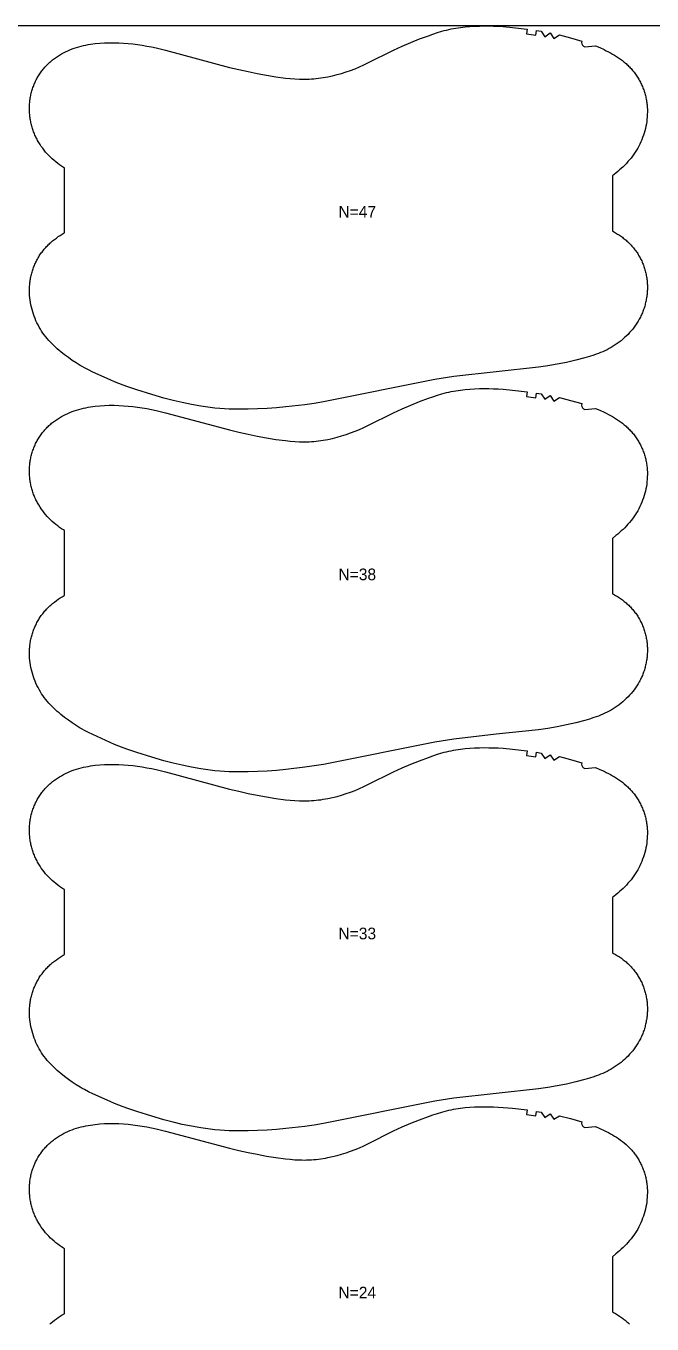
# Model space of a CAD drawing. Header units: inches. Extents: x 0 to 1874, y 0 to 1092.
# Drawn here: x 1071 to 1339, y 535 to 1092 of the extents above; entities that cross this region are included whole.
import ezdxf

# ---------------------------------------------------------------- set-up
doc = ezdxf.new("R2010")
doc.units = ezdxf.units.IN

msp = doc.modelspace()

# ---------------------------------------------------------------- linework, layer by layer
at = {"layer": '1'}
for points in [[(0, 0), (1873.6998, 0), (1873.6998, 1091.8845), (0, 1091.8845), (0, 0)], [(1310.6571, 1082.9172), (1315.2323, 1083.3646), (1317.1064, 1082.5794), (1318.9533, 1081.7323), (1319.8652, 1081.2841), (1320.7686, 1080.8186), (1321.663, 1080.3352), (1322.5478, 1079.8334), (1323.4221, 1079.3125), (1324.2843, 1078.7714), (1325.1323, 1078.2089), (1325.9641, 1077.6239), (1326.7776, 1077.0152), (1327.5709, 1076.3816), (1328.3419, 1075.7221), (1328.7184, 1075.3822), (1329.0886, 1075.0353), (1329.4523, 1074.6815), (1329.8093, 1074.3207), (1330.1594, 1073.9531), (1330.5027, 1073.5789), (1330.839, 1073.1982), (1331.1681, 1072.8113), (1331.49, 1072.4181), (1331.8046, 1072.019), (1332.1117, 1071.614), (1332.4113, 1071.2033), (1332.7032, 1070.787), (1332.9873, 1070.3654), (1333.2635, 1069.9385), (1333.5318, 1069.5066), (1333.792, 1069.0697), (1334.0439, 1068.628), (1334.2875, 1068.1817), (1334.5228, 1067.731), (1334.7496, 1067.276), (1334.9678, 1066.8168), (1335.1775, 1066.3537), (1335.3784, 1065.8868), (1335.5706, 1065.4162), (1335.754, 1064.9422), (1335.9285, 1064.4649), (1336.0941, 1063.9845), (1336.2506, 1063.5011), (1336.3979, 1063.0149), (1336.5361, 1062.5261), (1336.6651, 1062.0348), (1336.7847, 1061.5412), (1336.8949, 1061.0455), (1336.9957, 1060.5478), (1337.0871, 1060.0483), (1337.1691, 1059.5472), (1337.2419, 1059.0446), (1337.3055, 1058.5407), (1337.36, 1058.0357), (1337.4055, 1057.5297), (1337.442, 1057.0229), (1337.4884, 1056.0076), (1337.4998, 1054.9911), (1337.4768, 1053.9747), (1337.4199, 1052.9598), (1337.3297, 1051.9476), (1337.2068, 1050.939), (1337.0517, 1049.935), (1336.8647, 1048.9362), (1336.6466, 1047.9437), (1336.3976, 1046.9581), (1336.1184, 1045.9804), (1335.8095, 1045.0113), (1335.4712, 1044.0519), (1335.1037, 1043.1032), (1334.707, 1042.1665), (1334.2811, 1041.2432), (1333.826, 1040.3344), (1333.3417, 1039.4414), (1332.8283, 1038.5655), (1332.2858, 1037.708), (1331.7144, 1036.8697), (1331.1158, 1036.0506), (1330.4917, 1035.2501), (1329.844, 1034.4677), (1329.1746, 1033.703), (1328.4852, 1032.9555), (1327.7777, 1032.2246), (1327.0539, 1031.5099), (1326.3155, 1030.8109), (1325.5635, 1030.1272), (1324.7984, 1029.4581), (1324.0212, 1028.8033), (1322.4998, 1027.5878), (1322.4998, 1003.8795), (1322.9064, 1003.6734), (1323.7975, 1003.1844), (1324.6719, 1002.6657), (1325.5282, 1002.1176), (1325.9491, 1001.8326), (1326.365, 1001.5402), (1326.7755, 1001.2407), (1327.1806, 1000.9339), (1327.5801, 1000.6198), (1327.9738, 1000.2986), (1328.3614, 999.9703), (1328.7429, 999.6348), (1329.118, 999.2922), (1329.4866, 998.9426), (1329.8484, 998.5859), (1330.2033, 998.2223), (1330.5512, 997.8519), (1330.892, 997.4749), (1331.2255, 997.0914), (1331.5516, 996.7016), (1331.8701, 996.3055), (1332.1808, 995.9035), (1332.4838, 995.4955), (1332.7787, 995.0817), (1333.0656, 994.6623), (1333.3442, 994.2374), (1333.6143, 993.8071), (1333.876, 993.3716), (1334.129, 992.9311), (1334.3731, 992.4857), (1334.6084, 992.0355), (1334.8346, 991.5807), (1335.0519, 991.1215), (1335.2601, 990.6581), (1335.4592, 990.1907), (1335.6492, 989.7194), (1335.8301, 989.2446), (1336.0018, 988.7663), (1336.1643, 988.2848), (1336.3176, 987.8003), (1336.4616, 987.3129), (1336.5963, 986.8229), (1336.7217, 986.3304), (1336.8377, 985.8356), (1336.9443, 985.3388), (1337.0416, 984.8401), (1337.1293, 984.3397), (1337.2077, 983.8377), (1337.2767, 983.3345), (1337.3363, 982.83), (1337.3866, 982.3245), (1337.4277, 981.8181), (1337.4595, 981.311), (1337.4821, 980.8034), (1337.4955, 980.2954), (1337.4998, 979.7872), (1337.495, 979.279), (1337.4811, 978.7709), (1337.4582, 978.2631), (1337.4263, 977.7557), (1337.3855, 977.2489), (1337.3357, 976.743), (1337.2771, 976.2379), (1337.2096, 975.734), (1337.1332, 975.2313), (1337.0479, 974.7302), (1336.9538, 974.2306), (1336.8509, 973.7328), (1336.7391, 973.237), (1336.6185, 972.7433), (1336.4891, 972.2519), (1336.3509, 971.763), (1336.2039, 971.2767), (1336.0481, 970.7933), (1335.8835, 970.3128), (1335.7101, 969.8355), (1335.528, 969.3615), (1335.3371, 968.8909), (1335.1375, 968.4241), (1334.9294, 967.9609), (1334.7127, 967.5017), (1334.4878, 967.0464), (1334.2547, 966.5951), (1334.0136, 966.1479), (1333.5079, 965.2665), (1332.972, 964.4027), (1332.4069, 963.5573), (1331.8139, 962.7312), (1331.1941, 961.9251), (1330.5487, 961.1396), (1329.8785, 960.3755), (1329.1843, 959.6333), (1328.4669, 958.9135), (1327.7272, 958.2168), (1326.966, 957.5436), (1326.184, 956.8947), (1325.3821, 956.2704), (1324.5612, 955.6714), (1323.7221, 955.0978), (1322.8661, 954.5498), (1321.9941, 954.0274), (1321.1071, 953.5308), (1320.2063, 953.0601), (1319.2927, 952.6154), (1318.3672, 952.1968), (1317.4311, 951.8041), (1316.4854, 951.4351), (1315.5312, 951.0875), (1314.5698, 950.7589), (1312.6298, 950.1487), (1310.6747, 949.5852), (1306.7435, 948.5467), (1302.7869, 947.6186), (1298.8039, 946.8046), (1294.7975, 946.1154), (1290.7721, 945.5532), (1272.5828, 943.607), (1254.4039, 941.5666), (1246.3798, 940.2582), (1198.5457, 930.6918), (1194.5333, 930.0404), (1190.5089, 929.4638), (1182.4365, 928.4962), (1178.3877, 928.1333), (1174.3321, 927.8539), (1170.272, 927.6533), (1166.2085, 927.5325), (1162.143, 927.5), (1158.079, 927.5871), (1156.049, 927.6866), (1154.0214, 927.8262), (1151.9972, 928.0068), (1149.9771, 928.2294), (1147.9621, 928.4942), (1145.9524, 928.7985), (1141.9499, 929.5119), (1137.9709, 930.3441), (1134.0141, 931.2759), (1130.0781, 932.2926), (1124.848, 933.7795), (1118.4015, 935.8073), (1114.5496, 937.1108), (1112.6383, 937.8019), (1110.742, 938.5306), (1108.8629, 939.3018), (1106.9975, 940.1069), (1099.588, 943.464), (1097.7594, 944.3504), (1095.9572, 945.2863), (1095.0686, 945.7777), (1094.189, 946.2851), (1092.4562, 947.3457), (1090.7583, 948.4632), (1089.095, 949.6326), (1087.4668, 950.8505), (1085.8786, 952.1194), (1085.1013, 952.7743), (1084.3363, 953.4433), (1083.5842, 954.1271), (1082.8459, 954.826), (1082.1221, 955.5407), (1081.4146, 956.2716), (1080.7252, 957.0191), (1080.0557, 957.7839), (1079.4081, 958.5662), (1078.784, 959.3667), (1078.1853, 960.1859), (1077.614, 961.0241), (1077.0715, 961.8817), (1076.558, 962.7576), (1076.0738, 963.6505), (1075.6187, 964.5593), (1075.1928, 965.4827), (1074.796, 966.4193), (1074.4285, 967.368), (1074.0903, 968.3275), (1073.7813, 969.2965), (1073.5021, 970.2742), (1073.2532, 971.2598), (1073.035, 972.2524), (1072.8481, 973.2511), (1072.6929, 974.2552), (1072.57, 975.2637), (1072.4799, 976.2759), (1072.423, 977.2908), (1072.4, 978.3072), (1072.4114, 979.3237), (1072.4578, 980.339), (1072.4943, 980.8458), (1072.5397, 981.3518), (1072.5942, 981.8568), (1072.6579, 982.3607), (1072.7306, 982.8633), (1072.8127, 983.3644), (1072.9041, 983.8639), (1073.0048, 984.3616), (1073.1151, 984.8573), (1073.2347, 985.3509), (1073.3636, 985.8422), (1073.5018, 986.331), (1073.6492, 986.8172), (1073.8057, 987.3006), (1073.9712, 987.781), (1074.1457, 988.2583), (1074.3291, 988.7323), (1074.5214, 989.2029), (1074.7223, 989.6698), (1074.932, 990.1329), (1075.1502, 990.5921), (1075.377, 991.0471), (1075.6122, 991.4979), (1075.8559, 991.9441), (1076.1078, 992.3858), (1076.368, 992.8227), (1076.6362, 993.2546), (1076.9125, 993.6815), (1077.1966, 994.1032), (1077.4885, 994.5194), (1077.7881, 994.9301), (1078.0952, 995.3351), (1078.4098, 995.7342), (1078.7317, 996.1274), (1079.0608, 996.5144), (1079.3971, 996.895), (1079.7403, 997.2692), (1080.0905, 997.6368), (1080.4475, 997.9976), (1080.8111, 998.3515), (1081.1813, 998.6983), (1081.5579, 999.0382), (1082.3289, 999.6977), (1083.1222, 1000.3313), (1083.9357, 1000.94), (1084.7675, 1001.525), (1085.6155, 1002.0875), (1086.4777, 1002.6286), (1087.352, 1003.1496), (1087.4, 1003.1768), (1087.4, 1031.0143), (1087.0337, 1031.2337), (1086.1777, 1031.7817), (1085.3386, 1032.3553), (1084.5177, 1032.9543), (1083.7158, 1033.5785), (1082.9338, 1034.2275), (1082.1725, 1034.9007), (1081.4328, 1035.5974), (1080.7155, 1036.3172), (1080.0213, 1037.0594), (1079.3511, 1037.8235), (1078.7057, 1038.6089), (1078.0859, 1039.4151), (1077.4929, 1040.2412), (1076.9278, 1041.0865), (1076.3919, 1041.9503), (1075.8862, 1042.8318), (1075.6451, 1043.279), (1075.412, 1043.7302), (1075.1871, 1044.1856), (1074.9704, 1044.6448), (1074.7622, 1045.1079), (1074.5626, 1045.5748), (1074.3718, 1046.0453), (1074.1897, 1046.5193), (1074.0163, 1046.9967), (1073.8517, 1047.4772), (1073.6959, 1047.9606), (1073.5489, 1048.4469), (1073.4107, 1048.9358), (1073.2813, 1049.4272), (1073.1607, 1049.9209), (1073.0489, 1050.4167), (1072.946, 1050.9145), (1072.8519, 1051.414), (1072.7666, 1051.9152), (1072.6902, 1052.4179), (1072.6227, 1052.9218), (1072.564, 1053.4268), (1072.5143, 1053.9328), (1072.4734, 1054.4396), (1072.4416, 1054.947), (1072.4187, 1055.4548), (1072.4048, 1055.9629), (1072.4, 1056.4711), (1072.4043, 1056.9793), (1072.4177, 1057.4873), (1072.4403, 1057.9949), (1072.4721, 1058.502), (1072.5132, 1059.0084), (1072.5635, 1059.5139), (1072.6231, 1060.0183), (1072.6921, 1060.5216), (1072.7705, 1061.0236), (1072.8582, 1061.524), (1072.9554, 1062.0227), (1073.0621, 1062.5195), (1073.1781, 1063.0143), (1073.3035, 1063.5068), (1073.4382, 1063.9968), (1073.5822, 1064.4842), (1073.7355, 1064.9687), (1073.898, 1065.4502), (1074.0697, 1065.9285), (1074.2506, 1066.4033), (1074.4406, 1066.8745), (1074.6397, 1067.3419), (1074.8479, 1067.8053), (1075.0652, 1068.2645), (1075.2914, 1068.7193), (1075.5266, 1069.1696), (1075.7708, 1069.615), (1076.0238, 1070.0555), (1076.2854, 1070.491), (1076.5556, 1070.9212), (1076.8342, 1071.3461), (1077.121, 1071.7656), (1077.416, 1072.1793), (1077.7189, 1072.5873), (1078.0297, 1072.9894), (1078.3482, 1073.3855), (1078.6743, 1073.7753), (1079.0078, 1074.1588), (1079.3485, 1074.5358), (1079.6965, 1074.9062), (1080.0514, 1075.2698), (1080.4132, 1075.6265), (1080.7818, 1075.9761), (1081.1569, 1076.3187), (1081.5383, 1076.6542), (1081.926, 1076.9825), (1082.3197, 1077.3037), (1082.7191, 1077.6177), (1083.1243, 1077.9245), (1083.5348, 1078.2241), (1083.9506, 1078.5164), (1084.3715, 1078.8015), (1085.2279, 1079.3496), (1086.1023, 1079.8683), (1086.9934, 1080.3573), (1087.8997, 1080.8166), (1088.8201, 1081.2465), (1089.7535, 1081.6475), (1090.6987, 1082.0199), (1091.6545, 1082.3644), (1092.62, 1082.6812), (1093.594, 1082.9709), (1094.5754, 1083.2339), (1095.5631, 1083.4708), (1096.5564, 1083.6827), (1097.5547, 1083.871), (1098.5573, 1084.0369), (1099.5634, 1084.1818), (1100.5726, 1084.3068), (1102.5971, 1084.5026), (1104.6262, 1084.6332), (1106.6577, 1084.7014), (1108.6898, 1084.7085), (1110.7211, 1084.6558), (1112.7501, 1084.5451), (1114.7758, 1084.3803), (1116.7974, 1084.1661), (1118.814, 1083.9068), (1120.8249, 1083.6062), (1122.8289, 1083.2642), (1124.825, 1082.8802), (1126.8119, 1082.4532), (1130.759, 1081.4839), (1158.2508, 1074.1333), (1162.2023, 1073.1778), (1166.1703, 1072.2938), (1170.1548, 1071.4874), (1174.1536, 1070.7558), (1178.1653, 1070.102), (1182.1943, 1069.5607), (1184.2166, 1069.3466), (1186.2431, 1069.1825), (1188.2726, 1069.0798), (1189.2881, 1069.055), (1190.3037, 1069.0498), (1191.3193, 1069.0652), (1192.3346, 1069.1013), (1193.3492, 1069.1576), (1194.3626, 1069.2338), (1195.3745, 1069.3295), (1196.3844, 1069.4444), (1197.3921, 1069.5782), (1198.397, 1069.7304), (1199.3988, 1069.9007), (1200.3974, 1070.0886), (1202.3843, 1070.5152), (1204.3568, 1071.006), (1206.3138, 1071.5569), (1208.254, 1072.1646), (1210.1755, 1072.8289), (1212.0757, 1073.5501), (1213.9524, 1074.3289), (1215.8047, 1075.1633), (1217.6371, 1076.0418), (1228.5331, 1081.5222), (1232.2305, 1083.2112), (1235.9734, 1084.7984), (1239.7508, 1086.299), (1243.5615, 1087.7156), (1245.4803, 1088.3897), (1247.4107, 1089.0281), (1249.3556, 1089.6162), (1250.3344, 1089.8869), (1251.3179, 1090.1396), (1252.3064, 1090.3728), (1253.2995, 1090.5867), (1254.2968, 1090.7819), (1255.2977, 1090.9589), (1257.3085, 1091.2605), (1259.3282, 1091.496), (1261.3533, 1091.67), (1263.3821, 1091.7885), (1265.4135, 1091.8579), (1267.4461, 1091.8845), (1269.4789, 1091.8735), (1271.5109, 1091.8256), (1273.5416, 1091.7405), (1275.5702, 1091.6178), (1279.6195, 1091.2652), (1285.9677, 1090.497), (1285.6964, 1088.5155), (1289.6127, 1087.9389), (1289.9249, 1089.9144), (1291.8986, 1089.591), (1293.5095, 1087.2769), (1295.8335, 1088.8726), (1297.3794, 1086.5165), (1299.7466, 1088.0443), (1304.5847, 1086.7868), (1309.3967, 1085.4325), (1309.2989, 1084.819), (1309.3938, 1084.205), (1309.6721, 1083.6496), (1310.1071, 1083.2061), (1310.6571, 1082.9172)], [(1310.6571, 927.4172), (1315.2323, 927.8646), (1317.1064, 927.0794), (1318.9533, 926.2323), (1319.8652, 925.7841), (1320.7686, 925.3186), (1321.663, 924.8352), (1322.5478, 924.3334), (1323.4221, 923.8125), (1324.2843, 923.2714), (1325.1323, 922.7089), (1325.9641, 922.1239), (1326.7776, 921.5152), (1327.5709, 920.8816), (1328.3419, 920.2221), (1328.7184, 919.8822), (1329.0886, 919.5353), (1329.4523, 919.1815), (1329.8093, 918.8207), (1330.1594, 918.4531), (1330.5027, 918.0789), (1330.839, 917.6982), (1331.1681, 917.3113), (1331.49, 916.9181), (1331.8046, 916.519), (1332.1117, 916.114), (1332.4113, 915.7033), (1332.7032, 915.287), (1332.9873, 914.8654), (1333.2635, 914.4385), (1333.5318, 914.0066), (1333.792, 913.5697), (1334.0439, 913.128), (1334.2875, 912.6817), (1334.5228, 912.231), (1334.7496, 911.776), (1334.9678, 911.3168), (1335.1775, 910.8537), (1335.3784, 910.3868), (1335.5706, 909.9162), (1335.754, 909.4422), (1335.9285, 908.9649), (1336.0941, 908.4845), (1336.2506, 908.0011), (1336.3979, 907.5149), (1336.5361, 907.0261), (1336.6651, 906.5348), (1336.7847, 906.0412), (1336.8949, 905.5455), (1336.9957, 905.0478), (1337.0871, 904.5483), (1337.1691, 904.0472), (1337.2419, 903.5446), (1337.3055, 903.0407), (1337.36, 902.5357), (1337.4055, 902.0297), (1337.442, 901.5229), (1337.4884, 900.5076), (1337.4998, 899.4911), (1337.4768, 898.4747), (1337.4199, 897.4598), (1337.3297, 896.4476), (1337.2068, 895.439), (1337.0517, 894.435), (1336.8647, 893.4362), (1336.6466, 892.4437), (1336.3976, 891.4581), (1336.1184, 890.4804), (1335.8095, 889.5113), (1335.4712, 888.5519), (1335.1037, 887.6032), (1334.707, 886.6665), (1334.2811, 885.7432), (1333.826, 884.8344), (1333.3417, 883.9414), (1332.8283, 883.0655), (1332.2858, 882.208), (1331.7144, 881.3697), (1331.1158, 880.5506), (1330.4917, 879.7501), (1329.844, 878.9677), (1329.1746, 878.203), (1328.4852, 877.4555), (1327.7777, 876.7246), (1327.0539, 876.0099), (1326.3155, 875.3109), (1325.5635, 874.6272), (1324.7984, 873.9581), (1324.0212, 873.3033), (1322.4998, 872.0878), (1322.4998, 848.3795), (1322.9064, 848.1734), (1323.7975, 847.6844), (1324.6719, 847.1657), (1325.5282, 846.6176), (1325.9491, 846.3326), (1326.365, 846.0402), (1326.7755, 845.7407), (1327.1806, 845.4339), (1327.5801, 845.1198), (1327.9738, 844.7986), (1328.3614, 844.4703), (1328.7429, 844.1348), (1329.118, 843.7922), (1329.4866, 843.4426), (1329.8484, 843.0859), (1330.2033, 842.7223), (1330.5512, 842.3519), (1330.892, 841.9749), (1331.2255, 841.5914), (1331.5516, 841.2016), (1331.8701, 840.8055), (1332.1808, 840.4035), (1332.4838, 839.9955), (1332.7787, 839.5817), (1333.0656, 839.1623), (1333.3442, 838.7374), (1333.6143, 838.3071), (1333.876, 837.8716), (1334.129, 837.4311), (1334.3731, 836.9857), (1334.6084, 836.5355), (1334.8346, 836.0807), (1335.0519, 835.6215), (1335.2601, 835.1581), (1335.4592, 834.6907), (1335.6492, 834.2194), (1335.8301, 833.7446), (1336.0018, 833.2663), (1336.1643, 832.7848), (1336.3176, 832.3003), (1336.4616, 831.8129), (1336.5963, 831.3229), (1336.7217, 830.8304), (1336.8377, 830.3356), (1336.9443, 829.8388), (1337.0416, 829.3401), (1337.1293, 828.8397), (1337.2077, 828.3377), (1337.2767, 827.8345), (1337.3363, 827.33), (1337.3866, 826.8245), (1337.4277, 826.3181), (1337.4595, 825.811), (1337.4821, 825.3034), (1337.4955, 824.7954), (1337.4998, 824.2872), (1337.495, 823.779), (1337.4811, 823.2709), (1337.4582, 822.7631), (1337.4263, 822.2557), (1337.3855, 821.7489), (1337.3357, 821.243), (1337.2771, 820.7379), (1337.2096, 820.234), (1337.1332, 819.7313), (1337.0479, 819.2302), (1336.9538, 818.7306), (1336.8509, 818.2328), (1336.7391, 817.737), (1336.6185, 817.2433), (1336.4891, 816.7519), (1336.3509, 816.263), (1336.2039, 815.7767), (1336.0481, 815.2933), (1335.8835, 814.8128), (1335.7101, 814.3355), (1335.528, 813.8615), (1335.3371, 813.3909), (1335.1375, 812.9241), (1334.9294, 812.4609), (1334.7127, 812.0017), (1334.4878, 811.5464), (1334.2547, 811.0951), (1334.0136, 810.6479), (1333.5079, 809.7665), (1332.972, 808.9027), (1332.4069, 808.0573), (1331.8139, 807.2312), (1331.1941, 806.4251), (1330.5487, 805.6396), (1329.8785, 804.8755), (1329.1843, 804.1333), (1328.4669, 803.4135), (1327.7272, 802.7168), (1326.966, 802.0436), (1326.184, 801.3947), (1325.3821, 800.7704), (1324.5612, 800.1714), (1323.7221, 799.5978), (1322.8661, 799.0498), (1321.9941, 798.5274), (1321.1071, 798.0308), (1320.2063, 797.5601), (1319.2927, 797.1154), (1318.3672, 796.6968), (1317.4311, 796.3041), (1316.4854, 795.9351), (1315.5312, 795.5875), (1314.5698, 795.2589), (1312.6298, 794.6487), (1310.6747, 794.0852), (1306.7435, 793.0467), (1302.7869, 792.1186), (1298.8039, 791.3046), (1294.7975, 790.6154), (1290.7721, 790.0532), (1272.5828, 788.107), (1254.4039, 786.0666), (1246.3798, 784.7582), (1198.5457, 775.1918), (1194.5333, 774.5404), (1190.5089, 773.9638), (1182.4365, 772.9962), (1178.3877, 772.6333), (1174.3321, 772.3539), (1170.272, 772.1533), (1166.2085, 772.0325), (1162.143, 772), (1158.079, 772.0871), (1156.049, 772.1866), (1154.0214, 772.3262), (1151.9972, 772.5068), (1149.9771, 772.7294), (1147.9621, 772.9942), (1145.9524, 773.2985), (1141.9499, 774.0119), (1137.9709, 774.8441), (1134.0141, 775.7759), (1130.0781, 776.7926), (1124.848, 778.2795), (1118.4015, 780.3073), (1114.5496, 781.6108), (1112.6383, 782.3019), (1110.742, 783.0306), (1108.8629, 783.8018), (1106.9975, 784.6069), (1099.588, 787.964), (1097.7594, 788.8504), (1095.9572, 789.7863), (1095.0686, 790.2777), (1094.189, 790.7851), (1092.4562, 791.8457), (1090.7583, 792.9632), (1089.095, 794.1326), (1087.4668, 795.3505), (1085.8786, 796.6194), (1085.1013, 797.2743), (1084.3363, 797.9433), (1083.5842, 798.6271), (1082.8459, 799.326), (1082.1221, 800.0407), (1081.4146, 800.7716), (1080.7252, 801.5191), (1080.0557, 802.2839), (1079.4081, 803.0662), (1078.784, 803.8667), (1078.1853, 804.6859), (1077.614, 805.5241), (1077.0715, 806.3817), (1076.558, 807.2576), (1076.0738, 808.1505), (1075.6187, 809.0593), (1075.1928, 809.9827), (1074.796, 810.9193), (1074.4285, 811.868), (1074.0903, 812.8275), (1073.7813, 813.7965), (1073.5021, 814.7742), (1073.2532, 815.7598), (1073.035, 816.7524), (1072.8481, 817.7511), (1072.6929, 818.7552), (1072.57, 819.7637), (1072.4799, 820.7759), (1072.423, 821.7908), (1072.4, 822.8072), (1072.4114, 823.8237), (1072.4578, 824.839), (1072.4943, 825.3458), (1072.5397, 825.8518), (1072.5942, 826.3568), (1072.6579, 826.8607), (1072.7306, 827.3633), (1072.8127, 827.8644), (1072.9041, 828.3639), (1073.0048, 828.8616), (1073.1151, 829.3573), (1073.2347, 829.8509), (1073.3636, 830.3422), (1073.5018, 830.831), (1073.6492, 831.3172), (1073.8057, 831.8006), (1073.9712, 832.281), (1074.1457, 832.7583), (1074.3291, 833.2323), (1074.5214, 833.7029), (1074.7223, 834.1698), (1074.932, 834.6329), (1075.1502, 835.0921), (1075.377, 835.5471), (1075.6122, 835.9979), (1075.8559, 836.4441), (1076.1078, 836.8858), (1076.368, 837.3227), (1076.6362, 837.7546), (1076.9125, 838.1815), (1077.1966, 838.6032), (1077.4885, 839.0194), (1077.7881, 839.4301), (1078.0952, 839.8351), (1078.4098, 840.2342), (1078.7317, 840.6274), (1079.0608, 841.0144), (1079.3971, 841.395), (1079.7403, 841.7692), (1080.0905, 842.1368), (1080.4475, 842.4976), (1080.8111, 842.8515), (1081.1813, 843.1983), (1081.5579, 843.5382), (1082.3289, 844.1977), (1083.1222, 844.8313), (1083.9357, 845.44), (1084.7675, 846.025), (1085.6155, 846.5875), (1086.4777, 847.1286), (1087.352, 847.6496), (1087.4, 847.6768), (1087.4, 875.5143), (1087.0337, 875.7337), (1086.1777, 876.2817), (1085.3386, 876.8553), (1084.5177, 877.4543), (1083.7158, 878.0785), (1082.9338, 878.7275), (1082.1725, 879.4007), (1081.4328, 880.0974), (1080.7155, 880.8172), (1080.0213, 881.5594), (1079.3511, 882.3235), (1078.7057, 883.1089), (1078.0859, 883.9151), (1077.4929, 884.7412), (1076.9278, 885.5865), (1076.3919, 886.4503), (1075.8862, 887.3318), (1075.6451, 887.779), (1075.412, 888.2302), (1075.1871, 888.6856), (1074.9704, 889.1448), (1074.7622, 889.6079), (1074.5626, 890.0748), (1074.3718, 890.5453), (1074.1897, 891.0193), (1074.0163, 891.4967), (1073.8517, 891.9772), (1073.6959, 892.4606), (1073.5489, 892.9469), (1073.4107, 893.4358), (1073.2813, 893.9272), (1073.1607, 894.4209), (1073.0489, 894.9167), (1072.946, 895.4145), (1072.8519, 895.914), (1072.7666, 896.4152), (1072.6902, 896.9179), (1072.6227, 897.4218), (1072.564, 897.9268), (1072.5143, 898.4328), (1072.4734, 898.9396), (1072.4416, 899.447), (1072.4187, 899.9548), (1072.4048, 900.4629), (1072.4, 900.9711), (1072.4043, 901.4793), (1072.4177, 901.9873), (1072.4403, 902.4949), (1072.4721, 903.002), (1072.5132, 903.5084), (1072.5635, 904.0139), (1072.6231, 904.5183), (1072.6921, 905.0216), (1072.7705, 905.5236), (1072.8582, 906.024), (1072.9554, 906.5227), (1073.0621, 907.0195), (1073.1781, 907.5143), (1073.3035, 908.0068), (1073.4382, 908.4968), (1073.5822, 908.9842), (1073.7355, 909.4687), (1073.898, 909.9502), (1074.0697, 910.4285), (1074.2506, 910.9033), (1074.4406, 911.3745), (1074.6397, 911.8419), (1074.8479, 912.3053), (1075.0652, 912.7645), (1075.2914, 913.2193), (1075.5266, 913.6696), (1075.7708, 914.115), (1076.0238, 914.5555), (1076.2854, 914.991), (1076.5556, 915.4212), (1076.8342, 915.8461), (1077.121, 916.2656), (1077.416, 916.6793), (1077.7189, 917.0873), (1078.0297, 917.4894), (1078.3482, 917.8855), (1078.6743, 918.2753), (1079.0078, 918.6588), (1079.3485, 919.0358), (1079.6965, 919.4062), (1080.0514, 919.7698), (1080.4132, 920.1265), (1080.7818, 920.4761), (1081.1569, 920.8187), (1081.5383, 921.1542), (1081.926, 921.4825), (1082.3197, 921.8037), (1082.7191, 922.1177), (1083.1243, 922.4245), (1083.5348, 922.7241), (1083.9506, 923.0164), (1084.3715, 923.3015), (1085.2279, 923.8496), (1086.1023, 924.3683), (1086.9934, 924.8573), (1087.8997, 925.3166), (1088.8201, 925.7465), (1089.7535, 926.1475), (1090.6987, 926.5199), (1091.6545, 926.8644), (1092.62, 927.1812), (1093.594, 927.4709), (1094.5754, 927.7339), (1095.5631, 927.9708), (1096.5564, 928.1827), (1097.5547, 928.371), (1098.5573, 928.5369), (1099.5634, 928.6818), (1100.5726, 928.8068), (1102.5971, 929.0026), (1104.6262, 929.1332), (1106.6577, 929.2014), (1108.6898, 929.2085), (1110.7211, 929.1558), (1112.7501, 929.0451), (1114.7758, 928.8803), (1116.7974, 928.6661), (1118.814, 928.4068), (1120.8249, 928.1062), (1122.8289, 927.7642), (1124.825, 927.3802), (1126.8119, 926.9532), (1130.759, 925.9839), (1158.2508, 918.6333), (1162.2023, 917.6778), (1166.1703, 916.7938), (1170.1548, 915.9874), (1174.1536, 915.2558), (1178.1653, 914.602), (1182.1943, 914.0607), (1184.2166, 913.8466), (1186.2431, 913.6825), (1188.2726, 913.5798), (1189.2881, 913.555), (1190.3037, 913.5498), (1191.3193, 913.5652), (1192.3346, 913.6013), (1193.3492, 913.6576), (1194.3626, 913.7338), (1195.3745, 913.8295), (1196.3844, 913.9444), (1197.3921, 914.0782), (1198.397, 914.2304), (1199.3988, 914.4007), (1200.3974, 914.5886), (1202.3843, 915.0152), (1204.3568, 915.506), (1206.3138, 916.0569), (1208.254, 916.6646), (1210.1755, 917.3289), (1212.0757, 918.0501), (1213.9524, 918.8289), (1215.8047, 919.6633), (1217.6371, 920.5418), (1228.5331, 926.0222), (1232.2305, 927.7112), (1235.9734, 929.2984), (1239.7508, 930.799), (1243.5615, 932.2156), (1245.4803, 932.8897), (1247.4107, 933.5281), (1249.3556, 934.1162), (1250.3344, 934.3869), (1251.3179, 934.6396), (1252.3064, 934.8728), (1253.2995, 935.0867), (1254.2968, 935.2819), (1255.2977, 935.4589), (1257.3085, 935.7605), (1259.3282, 935.996), (1261.3533, 936.17), (1263.3821, 936.2885), (1265.4135, 936.3579), (1267.4461, 936.3845), (1269.4789, 936.3735), (1271.5109, 936.3256), (1273.5416, 936.2405), (1275.5702, 936.1178), (1279.6195, 935.7652), (1285.9677, 934.997), (1285.6964, 933.0155), (1289.6127, 932.4389), (1289.9249, 934.4144), (1291.8986, 934.091), (1293.5095, 931.7769), (1295.8335, 933.3726), (1297.3794, 931.0165), (1299.7466, 932.5443), (1304.5847, 931.2868), (1309.3967, 929.9325), (1309.2989, 929.319), (1309.3938, 928.705), (1309.6721, 928.1496), (1310.1071, 927.7061), (1310.6571, 927.4172)], [(1310.6571, 773.4172), (1315.2323, 773.8646), (1317.1064, 773.0794), (1318.9533, 772.2323), (1319.8652, 771.7841), (1320.7686, 771.3186), (1321.663, 770.8352), (1322.5478, 770.3334), (1323.4221, 769.8125), (1324.2843, 769.2714), (1325.1323, 768.7089), (1325.9641, 768.1239), (1326.7776, 767.5152), (1327.5709, 766.8816), (1328.3419, 766.2221), (1328.7184, 765.8822), (1329.0886, 765.5353), (1329.4523, 765.1815), (1329.8093, 764.8207), (1330.1594, 764.4531), (1330.5027, 764.0789), (1330.839, 763.6982), (1331.1681, 763.3113), (1331.49, 762.9181), (1331.8046, 762.519), (1332.1117, 762.114), (1332.4113, 761.7033), (1332.7032, 761.287), (1332.9873, 760.8654), (1333.2635, 760.4385), (1333.5318, 760.0066), (1333.792, 759.5697), (1334.0439, 759.128), (1334.2875, 758.6817), (1334.5228, 758.231), (1334.7496, 757.776), (1334.9678, 757.3168), (1335.1775, 756.8537), (1335.3784, 756.3868), (1335.5706, 755.9162), (1335.754, 755.4422), (1335.9285, 754.9649), (1336.0941, 754.4845), (1336.2506, 754.0011), (1336.3979, 753.5149), (1336.5361, 753.0261), (1336.6651, 752.5348), (1336.7847, 752.0412), (1336.8949, 751.5455), (1336.9957, 751.0478), (1337.0871, 750.5483), (1337.1691, 750.0472), (1337.2419, 749.5446), (1337.3055, 749.0407), (1337.36, 748.5357), (1337.4055, 748.0297), (1337.442, 747.5229), (1337.4884, 746.5076), (1337.4998, 745.4911), (1337.4768, 744.4747), (1337.4199, 743.4598), (1337.3297, 742.4476), (1337.2068, 741.439), (1337.0517, 740.435), (1336.8647, 739.4362), (1336.6466, 738.4437), (1336.3976, 737.4581), (1336.1184, 736.4804), (1335.8095, 735.5113), (1335.4712, 734.5519), (1335.1037, 733.6032), (1334.707, 732.6665), (1334.2811, 731.7432), (1333.826, 730.8344), (1333.3417, 729.9414), (1332.8283, 729.0655), (1332.2858, 728.208), (1331.7144, 727.3697), (1331.1158, 726.5506), (1330.4917, 725.7501), (1329.844, 724.9677), (1329.1746, 724.203), (1328.4852, 723.4555), (1327.7777, 722.7246), (1327.0539, 722.0099), (1326.3155, 721.3109), (1325.5635, 720.6272), (1324.7984, 719.9581), (1324.0212, 719.3033), (1322.4998, 718.0878), (1322.4998, 694.3795), (1322.9064, 694.1734), (1323.7975, 693.6844), (1324.6719, 693.1657), (1325.5282, 692.6176), (1325.9491, 692.3326), (1326.365, 692.0402), (1326.7755, 691.7407), (1327.1806, 691.4339), (1327.5801, 691.1198), (1327.9738, 690.7986), (1328.3614, 690.4703), (1328.7429, 690.1348), (1329.118, 689.7922), (1329.4866, 689.4426), (1329.8484, 689.0859), (1330.2033, 688.7223), (1330.5512, 688.3519), (1330.892, 687.9749), (1331.2255, 687.5914), (1331.5516, 687.2016), (1331.8701, 686.8055), (1332.1808, 686.4035), (1332.4838, 685.9955), (1332.7787, 685.5817), (1333.0656, 685.1623), (1333.3442, 684.7374), (1333.6143, 684.3071), (1333.876, 683.8716), (1334.129, 683.4311), (1334.3731, 682.9857), (1334.6084, 682.5355), (1334.8346, 682.0807), (1335.0519, 681.6215), (1335.2601, 681.1581), (1335.4592, 680.6907), (1335.6492, 680.2194), (1335.8301, 679.7446), (1336.0018, 679.2663), (1336.1643, 678.7848), (1336.3176, 678.3003), (1336.4616, 677.8129), (1336.5963, 677.3229), (1336.7217, 676.8304), (1336.8377, 676.3356), (1336.9443, 675.8388), (1337.0416, 675.3401), (1337.1293, 674.8397), (1337.2077, 674.3377), (1337.2767, 673.8345), (1337.3363, 673.33), (1337.3866, 672.8245), (1337.4277, 672.3181), (1337.4595, 671.811), (1337.4821, 671.3034), (1337.4955, 670.7954), (1337.4998, 670.2872), (1337.495, 669.779), (1337.4811, 669.2709), (1337.4582, 668.7631), (1337.4263, 668.2557), (1337.3855, 667.7489), (1337.3357, 667.243), (1337.2771, 666.7379), (1337.2096, 666.234), (1337.1332, 665.7313), (1337.0479, 665.2302), (1336.9538, 664.7306), (1336.8509, 664.2328), (1336.7391, 663.737), (1336.6185, 663.2433), (1336.4891, 662.7519), (1336.3509, 662.263), (1336.2039, 661.7767), (1336.0481, 661.2933), (1335.8835, 660.8128), (1335.7101, 660.3355), (1335.528, 659.8615), (1335.3371, 659.3909), (1335.1375, 658.9241), (1334.9294, 658.4609), (1334.7127, 658.0017), (1334.4878, 657.5464), (1334.2547, 657.0951), (1334.0136, 656.6479), (1333.5079, 655.7665), (1332.972, 654.9027), (1332.4069, 654.0573), (1331.8139, 653.2312), (1331.1941, 652.4251), (1330.5487, 651.6396), (1329.8785, 650.8755), (1329.1843, 650.1333), (1328.4669, 649.4135), (1327.7272, 648.7168), (1326.966, 648.0436), (1326.184, 647.3947), (1325.3821, 646.7704), (1324.5612, 646.1714), (1323.7221, 645.5978), (1322.8661, 645.0498), (1321.9941, 644.5274), (1321.1071, 644.0308), (1320.2063, 643.5601), (1319.2927, 643.1154), (1318.3672, 642.6968), (1317.4311, 642.3041), (1316.4854, 641.9351), (1315.5312, 641.5875), (1314.5698, 641.2589), (1312.6298, 640.6487), (1310.6747, 640.0852), (1306.7435, 639.0467), (1302.7869, 638.1186), (1298.8039, 637.3046), (1294.7975, 636.6154), (1290.7721, 636.0532), (1272.5828, 634.107), (1254.4039, 632.0666), (1246.3798, 630.7582), (1198.5457, 621.1918), (1194.5333, 620.5404), (1190.5089, 619.9638), (1182.4365, 618.9962), (1178.3877, 618.6333), (1174.3321, 618.3539), (1170.272, 618.1533), (1166.2085, 618.0325), (1162.143, 618), (1158.079, 618.0871), (1156.049, 618.1866), (1154.0214, 618.3262), (1151.9972, 618.5068), (1149.9771, 618.7294), (1147.9621, 618.9942), (1145.9524, 619.2985), (1141.9499, 620.0119), (1137.9709, 620.8441), (1134.0141, 621.7759), (1130.0781, 622.7926), (1124.848, 624.2795), (1118.4015, 626.3073), (1114.5496, 627.6108), (1112.6383, 628.3019), (1110.742, 629.0306), (1108.8629, 629.8018), (1106.9975, 630.6069), (1099.588, 633.964), (1097.7594, 634.8504), (1095.9572, 635.7863), (1095.0686, 636.2777), (1094.189, 636.7851), (1092.4562, 637.8457), (1090.7583, 638.9632), (1089.095, 640.1326), (1087.4668, 641.3505), (1085.8786, 642.6194), (1085.1013, 643.2743), (1084.3363, 643.9433), (1083.5842, 644.6271), (1082.8459, 645.326), (1082.1221, 646.0407), (1081.4146, 646.7716), (1080.7252, 647.5191), (1080.0557, 648.2839), (1079.4081, 649.0662), (1078.784, 649.8667), (1078.1853, 650.6859), (1077.614, 651.5241), (1077.0715, 652.3817), (1076.558, 653.2576), (1076.0738, 654.1505), (1075.6187, 655.0593), (1075.1928, 655.9827), (1074.796, 656.9193), (1074.4285, 657.868), (1074.0903, 658.8275), (1073.7813, 659.7965), (1073.5021, 660.7742), (1073.2532, 661.7598), (1073.035, 662.7524), (1072.8481, 663.7511), (1072.6929, 664.7552), (1072.57, 665.7637), (1072.4799, 666.7759), (1072.423, 667.7908), (1072.4, 668.8072), (1072.4114, 669.8237), (1072.4578, 670.839), (1072.4943, 671.3458), (1072.5397, 671.8518), (1072.5942, 672.3568), (1072.6579, 672.8607), (1072.7306, 673.3633), (1072.8127, 673.8644), (1072.9041, 674.3639), (1073.0048, 674.8616), (1073.1151, 675.3573), (1073.2347, 675.8509), (1073.3636, 676.3422), (1073.5018, 676.831), (1073.6492, 677.3172), (1073.8057, 677.8006), (1073.9712, 678.281), (1074.1457, 678.7583), (1074.3291, 679.2323), (1074.5214, 679.7029), (1074.7223, 680.1698), (1074.932, 680.6329), (1075.1502, 681.0921), (1075.377, 681.5471), (1075.6122, 681.9979), (1075.8559, 682.4441), (1076.1078, 682.8858), (1076.368, 683.3227), (1076.6362, 683.7546), (1076.9125, 684.1815), (1077.1966, 684.6032), (1077.4885, 685.0194), (1077.7881, 685.4301), (1078.0952, 685.8351), (1078.4098, 686.2342), (1078.7317, 686.6274), (1079.0608, 687.0144), (1079.3971, 687.395), (1079.7403, 687.7692), (1080.0905, 688.1368), (1080.4475, 688.4976), (1080.8111, 688.8515), (1081.1813, 689.1983), (1081.5579, 689.5382), (1082.3289, 690.1977), (1083.1222, 690.8313), (1083.9357, 691.44), (1084.7675, 692.025), (1085.6155, 692.5875), (1086.4777, 693.1286), (1087.352, 693.6496), (1087.4, 693.6768), (1087.4, 721.5143), (1087.0337, 721.7337), (1086.1777, 722.2817), (1085.3386, 722.8553), (1084.5177, 723.4543), (1083.7158, 724.0785), (1082.9338, 724.7275), (1082.1725, 725.4007), (1081.4328, 726.0974), (1080.7155, 726.8172), (1080.0213, 727.5594), (1079.3511, 728.3235), (1078.7057, 729.1089), (1078.0859, 729.9151), (1077.4929, 730.7412), (1076.9278, 731.5865), (1076.3919, 732.4503), (1075.8862, 733.3318), (1075.6451, 733.779), (1075.412, 734.2302), (1075.1871, 734.6856), (1074.9704, 735.1448), (1074.7622, 735.6079), (1074.5626, 736.0748), (1074.3718, 736.5453), (1074.1897, 737.0193), (1074.0163, 737.4967), (1073.8517, 737.9772), (1073.6959, 738.4606), (1073.5489, 738.9469), (1073.4107, 739.4358), (1073.2813, 739.9272), (1073.1607, 740.4209), (1073.0489, 740.9167), (1072.946, 741.4145), (1072.8519, 741.914), (1072.7666, 742.4152), (1072.6902, 742.9179), (1072.6227, 743.4218), (1072.564, 743.9268), (1072.5143, 744.4328), (1072.4734, 744.9396), (1072.4416, 745.447), (1072.4187, 745.9548), (1072.4048, 746.4629), (1072.4, 746.9711), (1072.4043, 747.4793), (1072.4177, 747.9873), (1072.4403, 748.4949), (1072.4721, 749.002), (1072.5132, 749.5084), (1072.5635, 750.0139), (1072.6231, 750.5183), (1072.6921, 751.0216), (1072.7705, 751.5236), (1072.8582, 752.024), (1072.9554, 752.5227), (1073.0621, 753.0195), (1073.1781, 753.5143), (1073.3035, 754.0068), (1073.4382, 754.4968), (1073.5822, 754.9842), (1073.7355, 755.4687), (1073.898, 755.9502), (1074.0697, 756.4285), (1074.2506, 756.9033), (1074.4406, 757.3745), (1074.6397, 757.8419), (1074.8479, 758.3053), (1075.0652, 758.7645), (1075.2914, 759.2193), (1075.5266, 759.6696), (1075.7708, 760.115), (1076.0238, 760.5555), (1076.2854, 760.991), (1076.5556, 761.4212), (1076.8342, 761.8461), (1077.121, 762.2656), (1077.416, 762.6793), (1077.7189, 763.0873), (1078.0297, 763.4894), (1078.3482, 763.8855), (1078.6743, 764.2753), (1079.0078, 764.6588), (1079.3485, 765.0358), (1079.6965, 765.4062), (1080.0514, 765.7698), (1080.4132, 766.1265), (1080.7818, 766.4761), (1081.1569, 766.8187), (1081.5383, 767.1542), (1081.926, 767.4825), (1082.3197, 767.8037), (1082.7191, 768.1177), (1083.1243, 768.4245), (1083.5348, 768.7241), (1083.9506, 769.0164), (1084.3715, 769.3015), (1085.2279, 769.8496), (1086.1023, 770.3683), (1086.9934, 770.8573), (1087.8997, 771.3166), (1088.8201, 771.7465), (1089.7535, 772.1475), (1090.6987, 772.5199), (1091.6545, 772.8644), (1092.62, 773.1812), (1093.594, 773.4709), (1094.5754, 773.7339), (1095.5631, 773.9708), (1096.5564, 774.1827), (1097.5547, 774.371), (1098.5573, 774.5369), (1099.5634, 774.6818), (1100.5726, 774.8068), (1102.5971, 775.0026), (1104.6262, 775.1332), (1106.6577, 775.2014), (1108.6898, 775.2085), (1110.7211, 775.1558), (1112.7501, 775.0451), (1114.7758, 774.8803), (1116.7974, 774.6661), (1118.814, 774.4068), (1120.8249, 774.1062), (1122.8289, 773.7642), (1124.825, 773.3802), (1126.8119, 772.9532), (1130.759, 771.9839), (1158.2508, 764.6333), (1162.2023, 763.6778), (1166.1703, 762.7938), (1170.1548, 761.9874), (1174.1536, 761.2558), (1178.1653, 760.602), (1182.1943, 760.0607), (1184.2166, 759.8466), (1186.2431, 759.6825), (1188.2726, 759.5798), (1189.2881, 759.555), (1190.3037, 759.5498), (1191.3193, 759.5652), (1192.3346, 759.6013), (1193.3492, 759.6576), (1194.3626, 759.7338), (1195.3745, 759.8295), (1196.3844, 759.9444), (1197.3921, 760.0782), (1198.397, 760.2304), (1199.3988, 760.4007), (1200.3974, 760.5886), (1202.3843, 761.0152), (1204.3568, 761.506), (1206.3138, 762.0569), (1208.254, 762.6646), (1210.1755, 763.3289), (1212.0757, 764.0501), (1213.9524, 764.8289), (1215.8047, 765.6633), (1217.6371, 766.5418), (1228.5331, 772.0222), (1232.2305, 773.7112), (1235.9734, 775.2984), (1239.7508, 776.799), (1243.5615, 778.2156), (1245.4803, 778.8897), (1247.4107, 779.5281), (1249.3556, 780.1162), (1250.3344, 780.3869), (1251.3179, 780.6396), (1252.3064, 780.8728), (1253.2995, 781.0867), (1254.2968, 781.2819), (1255.2977, 781.4589), (1257.3085, 781.7605), (1259.3282, 781.996), (1261.3533, 782.17), (1263.3821, 782.2885), (1265.4135, 782.3579), (1267.4461, 782.3845), (1269.4789, 782.3735), (1271.5109, 782.3256), (1273.5416, 782.2405), (1275.5702, 782.1178), (1279.6195, 781.7652), (1285.9677, 780.997), (1285.6964, 779.0155), (1289.6127, 778.4389), (1289.9249, 780.4144), (1291.8986, 780.091), (1293.5095, 777.7769), (1295.8335, 779.3726), (1297.3794, 777.0165), (1299.7466, 778.5443), (1304.5847, 777.2868), (1309.3967, 775.9325), (1309.2989, 775.319), (1309.3938, 774.705), (1309.6721, 774.1496), (1310.1071, 773.7061), (1310.6571, 773.4172)]]:
    msp.add_lwpolyline(points, close=True, dxfattribs=at)
msp.add_lwpolyline([(1081.1813, 535.1983), (1081.5579, 535.5382), (1082.3289, 536.1977), (1083.1222, 536.8313), (1083.9357, 537.44), (1084.7675, 538.025), (1085.6155, 538.5875), (1086.4777, 539.1286), (1087.352, 539.6496), (1087.4, 539.6768), (1087.4, 567.5143), (1087.0337, 567.7337), (1086.1777, 568.2817), (1085.3386, 568.8553), (1084.5177, 569.4543), (1083.7158, 570.0785), (1082.9338, 570.7275), (1082.1725, 571.4007), (1081.4328, 572.0974), (1080.7155, 572.8172), (1080.0213, 573.5594), (1079.3511, 574.3235), (1078.7057, 575.1089), (1078.0859, 575.9151), (1077.4929, 576.7412), (1076.9278, 577.5865), (1076.3919, 578.4503), (1075.8862, 579.3318), (1075.6451, 579.779), (1075.412, 580.2302), (1075.1871, 580.6856), (1074.9704, 581.1448), (1074.7622, 581.6079), (1074.5626, 582.0748), (1074.3718, 582.5453), (1074.1897, 583.0193), (1074.0163, 583.4967), (1073.8517, 583.9772), (1073.6959, 584.4606), (1073.5489, 584.9469), (1073.4107, 585.4358), (1073.2813, 585.9272), (1073.1607, 586.4209), (1073.0489, 586.9167), (1072.946, 587.4145), (1072.8519, 587.914), (1072.7666, 588.4152), (1072.6902, 588.9179), (1072.6227, 589.4218), (1072.564, 589.9268), (1072.5143, 590.4328), (1072.4734, 590.9396), (1072.4416, 591.447), (1072.4187, 591.9548), (1072.4048, 592.4629), (1072.4, 592.9711), (1072.4043, 593.4793), (1072.4177, 593.9873), (1072.4403, 594.4949), (1072.4721, 595.002), (1072.5132, 595.5084), (1072.5635, 596.0139), (1072.6231, 596.5183), (1072.6921, 597.0216), (1072.7705, 597.5236), (1072.8582, 598.024), (1072.9554, 598.5227), (1073.0621, 599.0195), (1073.1781, 599.5143), (1073.3035, 600.0068), (1073.4382, 600.4968), (1073.5822, 600.9842), (1073.7355, 601.4687), (1073.898, 601.9502), (1074.0697, 602.4285), (1074.2506, 602.9033), (1074.4406, 603.3745), (1074.6397, 603.8419), (1074.8479, 604.3053), (1075.0652, 604.7645), (1075.2914, 605.2193), (1075.5266, 605.6696), (1075.7708, 606.115), (1076.0238, 606.5555), (1076.2854, 606.991), (1076.5556, 607.4212), (1076.8342, 607.8461), (1077.121, 608.2656), (1077.416, 608.6793), (1077.7189, 609.0873), (1078.0297, 609.4894), (1078.3482, 609.8855), (1078.6743, 610.2753), (1079.0078, 610.6588), (1079.3485, 611.0358), (1079.6965, 611.4062), (1080.0514, 611.7698), (1080.4132, 612.1265), (1080.7818, 612.4761), (1081.1569, 612.8187), (1081.5383, 613.1542), (1081.926, 613.4825), (1082.3197, 613.8037), (1082.7191, 614.1177), (1083.1243, 614.4245), (1083.5348, 614.7241), (1083.9506, 615.0164), (1084.3715, 615.3015), (1085.2279, 615.8496), (1086.1023, 616.3683), (1086.9934, 616.8573), (1087.8997, 617.3166), (1088.8201, 617.7465), (1089.7535, 618.1475), (1090.6987, 618.5199), (1091.6545, 618.8644), (1092.62, 619.1812), (1093.594, 619.4709), (1094.5754, 619.7339), (1095.5631, 619.9708), (1096.5564, 620.1827), (1097.5547, 620.371), (1098.5573, 620.5369), (1099.5634, 620.6818), (1100.5726, 620.8068), (1102.5971, 621.0026), (1104.6262, 621.1332), (1106.6577, 621.2014), (1108.6898, 621.2085), (1110.7211, 621.1558), (1112.7501, 621.0451), (1114.7758, 620.8803), (1116.7974, 620.6661), (1118.814, 620.4068), (1120.8249, 620.1062), (1122.8289, 619.7642), (1124.825, 619.3802), (1126.8119, 618.9532), (1130.759, 617.9839), (1158.2508, 610.6333), (1162.2023, 609.6778), (1166.1703, 608.7938), (1170.1548, 607.9874), (1174.1536, 607.2558), (1178.1653, 606.602), (1182.1943, 606.0607), (1184.2166, 605.8466), (1186.2431, 605.6825), (1188.2726, 605.5798), (1189.2881, 605.555), (1190.3037, 605.5498), (1191.3193, 605.5652), (1192.3346, 605.6013), (1193.3492, 605.6576), (1194.3626, 605.7338), (1195.3745, 605.8295), (1196.3844, 605.9444), (1197.3921, 606.0782), (1198.397, 606.2304), (1199.3988, 606.4007), (1200.3974, 606.5886), (1202.3843, 607.0152), (1204.3568, 607.506), (1206.3138, 608.0569), (1208.254, 608.6646), (1210.1755, 609.3289), (1212.0757, 610.0501), (1213.9524, 610.8289), (1215.8047, 611.6633), (1217.6371, 612.5418), (1228.5331, 618.0222), (1232.2305, 619.7112), (1235.9734, 621.2984), (1239.7508, 622.799), (1243.5615, 624.2156), (1245.4803, 624.8897), (1247.4107, 625.5281), (1249.3556, 626.1162), (1250.3344, 626.3869), (1251.3179, 626.6396), (1252.3064, 626.8728), (1253.2995, 627.0867), (1254.2968, 627.2819), (1255.2977, 627.4589), (1257.3085, 627.7605), (1259.3282, 627.996), (1261.3533, 628.17), (1263.3821, 628.2885), (1265.4135, 628.3579), (1267.4461, 628.3845), (1269.4789, 628.3735), (1271.5109, 628.3256), (1273.5416, 628.2405), (1275.5702, 628.1178), (1279.6195, 627.7652), (1285.9677, 626.997), (1285.6964, 625.0155), (1289.6127, 624.4389), (1289.9249, 626.4144), (1291.8986, 626.091), (1293.5095, 623.7769), (1295.8335, 625.3726), (1297.3794, 623.0165), (1299.7466, 624.5443), (1304.5847, 623.2868), (1309.3967, 621.9325), (1309.2989, 621.319), (1309.3938, 620.705), (1309.6721, 620.1496), (1310.1071, 619.7061), (1310.6571, 619.4172), (1310.6571, 619.4172), (1315.2323, 619.8646), (1317.1064, 619.0794), (1318.9533, 618.2323), (1319.8652, 617.7841), (1320.7686, 617.3186), (1321.663, 616.8352), (1322.5478, 616.3334), (1323.4221, 615.8125), (1324.2843, 615.2714), (1325.1323, 614.7089), (1325.9641, 614.1239), (1326.7776, 613.5152), (1327.5709, 612.8816), (1328.3419, 612.2221), (1328.7184, 611.8822), (1329.0886, 611.5353), (1329.4523, 611.1815), (1329.8093, 610.8207), (1330.1594, 610.4531), (1330.5027, 610.0789), (1330.839, 609.6982), (1331.1681, 609.3113), (1331.49, 608.9181), (1331.8046, 608.519), (1332.1117, 608.114), (1332.4113, 607.7033), (1332.7032, 607.287), (1332.9873, 606.8654), (1333.2635, 606.4385), (1333.5318, 606.0066), (1333.792, 605.5697), (1334.0439, 605.128), (1334.2875, 604.6817), (1334.5228, 604.231), (1334.7496, 603.776), (1334.9678, 603.3168), (1335.1775, 602.8537), (1335.3784, 602.3868), (1335.5706, 601.9162), (1335.754, 601.4422), (1335.9285, 600.9649), (1336.0941, 600.4845), (1336.2506, 600.0011), (1336.3979, 599.5149), (1336.5361, 599.0261), (1336.6651, 598.5348), (1336.7847, 598.0412), (1336.8949, 597.5455), (1336.9957, 597.0478), (1337.0871, 596.5483), (1337.1691, 596.0472), (1337.2419, 595.5446), (1337.3055, 595.0407), (1337.36, 594.5357), (1337.4055, 594.0297), (1337.442, 593.5229), (1337.4884, 592.5076), (1337.4998, 591.4911), (1337.4768, 590.4747), (1337.4199, 589.4598), (1337.3297, 588.4476), (1337.2068, 587.439), (1337.0517, 586.435), (1336.8647, 585.4362), (1336.6466, 584.4437), (1336.3976, 583.4581), (1336.1184, 582.4804), (1335.8095, 581.5113), (1335.4712, 580.5519), (1335.1037, 579.6032), (1334.707, 578.6665), (1334.2811, 577.7432), (1333.826, 576.8344), (1333.3417, 575.9414), (1332.8283, 575.0655), (1332.2858, 574.208), (1331.7144, 573.3697), (1331.1158, 572.5506), (1330.4917, 571.7501), (1329.844, 570.9677), (1329.1746, 570.203), (1328.4852, 569.4555), (1327.7777, 568.7246), (1327.0539, 568.0099), (1326.3155, 567.3109), (1325.5635, 566.6272), (1324.7984, 565.9581), (1324.0212, 565.3033), (1322.4998, 564.0878), (1322.4998, 540.3795), (1322.9064, 540.1734), (1323.7975, 539.6844), (1324.6719, 539.1657), (1325.5282, 538.6176), (1325.9491, 538.3326), (1326.365, 538.0402), (1326.7755, 537.7407), (1327.1806, 537.4339), (1327.5801, 537.1198), (1327.9738, 536.7986), (1328.3614, 536.4703), (1328.7429, 536.1348), (1329.118, 535.7922), (1329.4866, 535.4426), (1329.8484, 535.0859)], dxfattribs=at)

# ---------------------------------------------------------------- texts
for s, p in [('N=47', (1204.9499, 1009.6922)), ('N=38', (1204.9499, 854.1922)), ('N=33', (1204.9499, 700.1922)), ('N=24', (1204.9499, 546.1922))]:
    msp.add_text(s, height=5, dxfattribs=at).set_placement(p)

doc.saveas('drawing.dxf')
